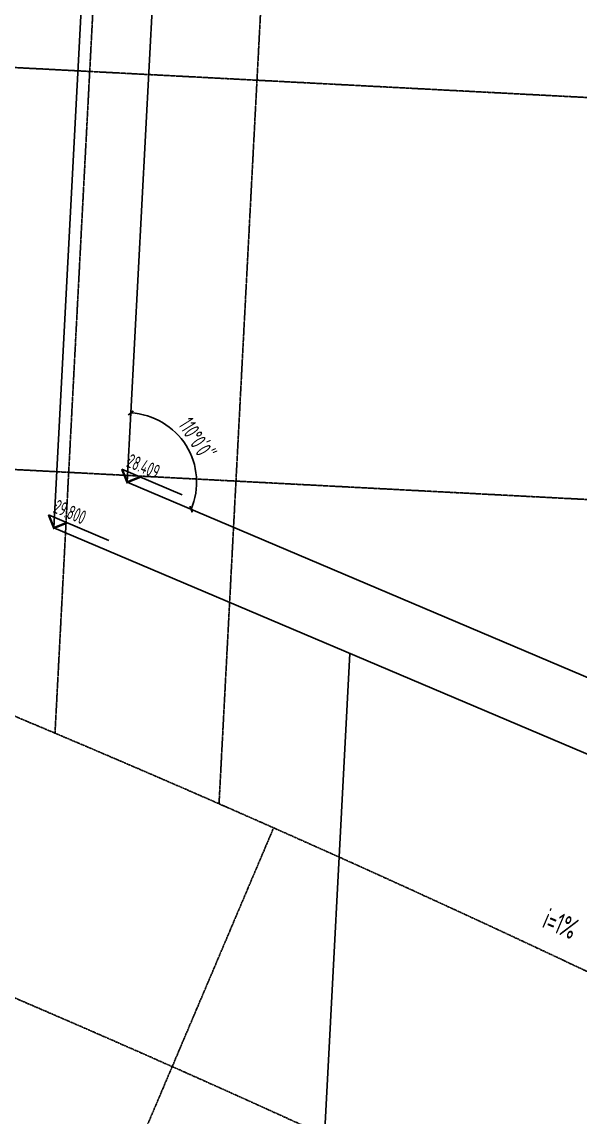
# Model space of a CAD drawing. Extents: x 11778731 to 12222456, y -6694179 to -6314888.
# Drawn here: x 11892748 to 11904577, y -6431301 to -6408075 of the extents above; entities that cross this region are included whole.
import ezdxf
from ezdxf.enums import TextEntityAlignment as Align

# ---------------------------------------------------------------- set-up
doc = ezdxf.new("R2010")
doc.units = 0
doc.header["$LTSCALE"] = 10
doc.header["$MEASUREMENT"] = 0
doc.linetypes.add('A3-RG-axis-100$0$CENTER', pattern=[2, 1.25, -0.25, 0.25, -0.25])
for name, color, linetype in [('A3-RG-axis-100$0$A-DIMS-100', 1, 'Continuous'), ('A3-RG-axis-100$0$A-GRID', 1, 'A3-RG-axis-100$0$CENTER'), ('A3-RI-RF(顶视)$0$A-ROOF-EDGE', 2, 'Continuous'), ('A3-RI-RF(顶视)$0$A3-RB-RF-100$0$A-DIMS-100', 1, 'Continuous'), ('A3-RI-RF(顶视)$0$A3-SYMB-RF-100$0$A-SYMB', 4, 'Continuous'), ('A3-RI-RF(顶视)$0$A3-SYMB-RF-100$0$A-SYMB-AREA', 4, 'Continuous'), ('A3-RI-RF(顶视)$0$A3-SYMB-RF-100$0$A-SYMB-NAME', 4, 'Continuous'), ('A3-RI-RF(顶视)$0$A3-SYMB-RF-100$0$A-SYMB-NAME-E', 4, 'Continuous')]:
    doc.layers.add(name, color=color, linetype=linetype)
doc.styles.add('A3-RG-axis-100$0$XD2008', font='xd-hzs.shx', dxfattribs={"width": 0.7, "bigfont": 'xd-hztxt.shx'})
doc.styles.add('A3-RI-RF(顶视)$0$A3-RB-RF-100$0$XD2008', font='hzs.shx', dxfattribs={"width": 0.7, "bigfont": 'hztxt.shx'})
doc.styles.add('A3-RI-RF(顶视)$0$A3-SYMB-RF-100$0$ECADI', font='hzs.shx', dxfattribs={"width": 0.7, "bigfont": 'hztxt.shx'})
doc.styles.add('A3-RI-RF(顶视)$0$A3-SYMB-RF-100$0$XD2008', font='hzs.shx', dxfattribs={"width": 0.7, "bigfont": 'hztxt.shx'})
doc.dimstyles.new('A3-RG-axis-100$0$XD100$0', dxfattribs={"dimscale": 100, "dimtxt": 3.5, "dimasz": 1, "dimexe": 1, "dimexo": 2, "dimgap": 0.5, "dimtad": 1, "dimdec": 0, "dimdsep": 46, "dimtxsty": 'A3-RG-axis-100$0$XD2008', "dimblk1": 'A3-RG-axis-100$0$_ARCHTICK', "dimblk2": 'A3-RG-axis-100$0$_ARCHTICK', "dimsah": 1, "dimcen": 2.5, "dimclrt": 4, "dimaunit": 1, "dimadec": 0, "dimazin": 0, "dimtfac": 1, "dimtdec": 0, "dimtix": 1, "dimtmove": 0, "dimatfit": 3, "dimfxl": 0, "dimtolj": 1, "dimtzin": 0, "dimarcsym": 0})
doc.dimstyles.new('A3-RI-RF(顶视)$0$A3-RB-RF-100$0$XD100', dxfattribs={"dimscale": 100, "dimtxt": 3.5, "dimasz": 1.5, "dimexe": 1, "dimexo": 2, "dimgap": 0.5, "dimtad": 1, "dimdec": 0, "dimdsep": 46, "dimtxsty": 'A3-RI-RF(顶视)$0$A3-RB-RF-100$0$XD2008', "dimcen": 2.5, "dimclrt": 4, "dimaunit": 1, "dimadec": 0, "dimazin": 0, "dimtfac": 1, "dimtdec": 0, "dimtix": 1, "dimtmove": 0, "dimatfit": 3, "dimfxl": 0, "dimtolj": 1, "dimtzin": 0, "dimarcsym": 0})

# ---------------------------------------------------------------- blocks, each defined once
blk = doc.blocks.new('A3-RG-axis-100$0$_ARCHTICK')
at = {"color": 0, "linetype": 'ByBlock', "const_width": 0.15}
blk.add_lwpolyline([(-0.5, -0.5), (0.5, 0.5)], dxfattribs=at)
blk = doc.blocks.new('*D67')
at = {"layer": 'A3-RG-axis-100$0$A-DIMS-100', "color": 0, "lineweight": -2}
for p, q in [((11890982, -6417483), (11891428, -6408981)), ((11893985, -6409115), (11891328, -6408976)), ((11893540, -6417617), (11890883, -6417478))]:
    blk.add_line(p, q, dxfattribs=at)
at = {"layer": 'Defpoints', "color": 0}
for p in [(11891428, -6408981), (11894185, -6409126), (11893739, -6417627)]:
    blk.add_point(p, dxfattribs=at)
at = {"layer": 'A3-RG-axis-100$0$A-DIMS-100', "color": 0, "lineweight": -2, "xscale": 100, "yscale": 100, "zscale": 100}
for p, rotation in [((11891428, -6408981), 86.99999999989261), ((11890982, -6417483), 266.9999999998926)]:
    blk.add_blockref('A3-RG-axis-100$0$_ARCHTICK', p, dxfattribs=dict(at, rotation=rotation))
at = {"layer": 'A3-RG-axis-100$0$A-DIMS-100', "color": 4, "insert": (11890981, -6413220), "char_height": 350, "attachment_point": 5, "rotation": 87, "style": 'A3-RG-axis-100$0$XD2008'}
blk.add_mtext('\\A1;8513', dxfattribs=at)
blk = doc.blocks.new('*D96')
at = {"layer": 'A3-RG-axis-100$0$A-DIMS-100', "color": 0, "lineweight": -2}
for p, q in [((11891428, -6408981), (11891874, -6400479)), ((11893932, -6400587), (11891774, -6400474)), ((11893486, -6409089), (11891328, -6408976))]:
    blk.add_line(p, q, dxfattribs=at)
at = {"layer": 'Defpoints', "color": 0}
for p in [(11891874, -6400479), (11894131, -6400598), (11893686, -6409100)]:
    blk.add_point(p, dxfattribs=at)
at = {"layer": 'A3-RG-axis-100$0$A-DIMS-100', "color": 0, "lineweight": -2, "xscale": 100, "yscale": 100, "zscale": 100}
for p, rotation in [((11891874, -6400479), 87.00005815433344), ((11891428, -6408981), 267.0000581543334)]:
    blk.add_blockref('A3-RG-axis-100$0$_ARCHTICK', p, dxfattribs=dict(at, rotation=rotation))
at = {"layer": 'A3-RG-axis-100$0$A-DIMS-100', "color": 4, "insert": (11891426, -6404719), "char_height": 350, "attachment_point": 5, "rotation": 87.0001, "style": 'A3-RG-axis-100$0$XD2008'}
blk.add_mtext('\\A1;8513', dxfattribs=at)
blk = doc.blocks.new('A3-RI-RF(顶视)$0$A3-SYMB-RF-100$0$ECADI-TAG-HGHT（国标）')
at = {"layer": '', "color": 1}
blk.add_line((-2.12, 2.12), (11.77, 2.12), dxfattribs=at)
at = {"color": 1, "const_width": 0.5}
blk.add_lwpolyline([(-2.12, 2.12), (0, 0), (2.12, 2.12)], dxfattribs=at)
at = {"color": 1}
blk.add_point((-1.48, 4.6), dxfattribs=at)
at = {"style": 'A3-RI-RF(顶视)$0$A3-SYMB-RF-100$0$XD2008', "width": 0.7}
blk.add_attdef('FL', text='', height=3, dxfattribs=at).set_placement((-2.69, 2.97), align=Align.RIGHT)
for tag, p in [('F.F.L.', (2.28, 2.97)), ('T.O.S.', (2.28, -1.1))]:
    blk.add_attdef(tag, p, '', height=3, dxfattribs=at)
blk = doc.blocks.new('A3-RI-RF(顶视)$0$A3-SYMB-RF-100$0$ECADI-TAG-ROOM')
at = {"layer": 'A3-RI-RF(顶视)$0$A3-SYMB-RF-100$0$A-SYMB-AREA', "style": 'A3-RI-RF(顶视)$0$A3-SYMB-RF-100$0$ECADI', "width": 0.7}
blk.add_attdef('340M2', text='', height=2.5, dxfattribs=at).set_placement((7.17, -1.75), align=Align.MIDDLE_LEFT)
at = {"layer": 'A3-RI-RF(顶视)$0$A3-SYMB-RF-100$0$A-SYMB-NAME', "style": 'A3-RI-RF(顶视)$0$A3-SYMB-RF-100$0$ECADI', "width": 0.7}
blk.add_attdef('CHINESENAME', (-5.13, 0.09), '', height=4.5, dxfattribs=at)
at = {"layer": 'A3-RI-RF(顶视)$0$A3-SYMB-RF-100$0$A-SYMB-NAME-E', "style": 'A3-RI-RF(顶视)$0$A3-SYMB-RF-100$0$ECADI', "width": 0.7}
for tag, p in [('ENGLISHHIGH', (-5.13, 8.04)), ('ENGLISHLOW', (-5.13, 4.84))]:
    blk.add_attdef(tag, p, '', height=2.5, dxfattribs=at)
blk = doc.blocks.new('A3-RI-RF(顶视)$0$A3-RB-RF-100$0$_ArchTick')
at = {"color": 0, "linetype": 'ByBlock', "const_width": 0.4}
blk.add_lwpolyline([(-0.5, -0.5), (0.5, 0.5)], dxfattribs=at)
blk = doc.blocks.new('*D657')
at = {"layer": 'A3-RI-RF(顶视)$0$A3-RB-RF-100$0$A-DIMS-100', "color": 0, "lineweight": -2}
blk.add_arc((11894980, -6417837), 1471, 337, 87, dxfattribs=at)
at = {"layer": 'Defpoints', "color": 0}
for p in [(11896249, -6393625), (11896410, -6417489), (11894980, -6417837), (11894980, -6417837), (11919603, -6428289)]:
    blk.add_point(p, dxfattribs=at)
at = {"layer": 'A3-RI-RF(顶视)$0$A3-RB-RF-100$0$A-DIMS-100', "color": 0, "lineweight": -2, "xscale": 100, "yscale": 100, "zscale": 100}
for p, rotation in [((11895057, -6416368), 176.9999999991159), ((11896334, -6418411), 246.9999999998837)]:
    blk.add_blockref('A3-RI-RF(顶视)$0$A3-RB-RF-100$0$_ArchTick', p, dxfattribs=dict(at, rotation=rotation))
at = {"layer": 'A3-RI-RF(顶视)$0$A3-RB-RF-100$0$A-DIMS-100', "color": 4, "insert": (11896447, -6416920), "char_height": 350, "attachment_point": 5, "rotation": 302, "style": 'A3-RI-RF(顶视)$0$A3-RB-RF-100$0$XD2008'}
blk.add_mtext('\\A1;110°0\'0"', dxfattribs=at)
blk = doc.blocks.new('*D658')
at = {"layer": 'A3-RI-RF(顶视)$0$A3-RB-RF-100$0$A-DIMS-100', "color": 0, "lineweight": -2}
blk.add_arc((11919603, -6428289), 1938, 67, 157, dxfattribs=at)
at = {"layer": 'Defpoints', "color": 0}
for p in [(11894980, -6417837), (11921030, -6424929), (11919367, -6426365), (11919603, -6428289), (11919603, -6428289)]:
    blk.add_point(p, dxfattribs=at)
at = {"layer": 'A3-RI-RF(顶视)$0$A3-RB-RF-100$0$A-DIMS-100', "color": 0, "lineweight": -2, "xscale": 100, "yscale": 100, "zscale": 100}
for p, rotation in [((11920361, -6426505), 336.9999999998653), ((11917820, -6427531), 246.9999999998822)]:
    blk.add_blockref('A3-RI-RF(顶视)$0$A3-RB-RF-100$0$_ArchTick', p, dxfattribs=dict(at, rotation=rotation))
at = {"layer": 'A3-RI-RF(顶视)$0$A3-RB-RF-100$0$A-DIMS-100', "color": 4, "insert": (11918781, -6426252), "char_height": 350, "attachment_point": 5, "rotation": 22, "style": 'A3-RI-RF(顶视)$0$A3-RB-RF-100$0$XD2008'}
blk.add_mtext('\\A1;90°0\'0"', dxfattribs=at)
blk = doc.blocks.new('*D659')
at = {"layer": 'A3-RI-RF(顶视)$0$A3-RB-RF-100$0$A-DIMS-100', "color": 0, "lineweight": -2}
blk.add_arc((11896249, -6393625), 1473, 267, 16.9998, dxfattribs=at)
at = {"layer": 'Defpoints', "color": 0}
for p in [(11897827, -6393142), (11896249, -6393625), (11896249, -6393625), (11897066, -6394851), (11894980, -6417837)]:
    blk.add_point(p, dxfattribs=at)
at = {"layer": 'A3-RI-RF(顶视)$0$A3-RB-RF-100$0$A-DIMS-100', "color": 0, "lineweight": -2, "xscale": 100, "yscale": 100, "zscale": 100}
for p, rotation in [((11897658, -6393194), 106.999790310676), ((11896172, -6395096), 176.9999999991138)]:
    blk.add_blockref('A3-RI-RF(顶视)$0$A3-RB-RF-100$0$_ArchTick', p, dxfattribs=dict(at, rotation=rotation))
at = {"layer": 'A3-RI-RF(顶视)$0$A3-RB-RF-100$0$A-DIMS-100', "color": 4, "insert": (11897206, -6394373), "char_height": 350, "attachment_point": 5, "rotation": 51.9999, "style": 'A3-RI-RF(顶视)$0$A3-RB-RF-100$0$XD2008'}
blk.add_mtext('\\A1;109°59\'59"', dxfattribs=at)
blk = doc.blocks.new('*D676')
at = {"layer": 'A3-RI-RF(顶视)$0$A3-RB-RF-100$0$A-DIMS-100', "color": 0, "lineweight": -2}
blk.add_arc((11894806, -6392498), 1315, 267, 16.9998, dxfattribs=at)
at = {"layer": 'Defpoints', "color": 0}
for p in [(11898592, -6391340), (11894806, -6392498), (11894806, -6392498), (11895535, -6393592), (11893427, -6418807)]:
    blk.add_point(p, dxfattribs=at)
at = {"layer": 'A3-RI-RF(顶视)$0$A3-RB-RF-100$0$A-DIMS-100', "color": 0, "lineweight": -2, "xscale": 100, "yscale": 100, "zscale": 100}
for p, rotation in [((11896063, -6392113), 106.9997903107158), ((11894737, -6393810), 176.9999999991127)]:
    blk.add_blockref('A3-RI-RF(顶视)$0$A3-RB-RF-100$0$_ArchTick', p, dxfattribs=dict(at, rotation=rotation))
at = {"layer": 'A3-RI-RF(顶视)$0$A3-RB-RF-100$0$A-DIMS-100', "color": 4, "insert": (11895638, -6393148), "char_height": 350, "attachment_point": 5, "rotation": 51.9999, "style": 'A3-RI-RF(顶视)$0$A3-RB-RF-100$0$XD2008'}
blk.add_mtext('\\A1;109°59\'59"', dxfattribs=at)
blk = doc.blocks.new('A3-RG-axis-100')
at = {"layer": 'A3-RG-axis-100$0$A-GRID'}
for p, q in [((11893449.6, -6423158.3), (11896491.4, -6365116.8)), ((11896925.9, -6424656.2), (11900036.5, -6365302.6)), ((11906717.6, -6409782.5), (11890623.3, -6408939.1)), ((11906272, -6418284.3), (11890183.5, -6417441.1)), ((11898074.3, -6425185.8), (11889990.6, -6444229.8))]:
    blk.add_line(p, q, dxfattribs=at)
for radius, start, end in [(294300, 57.267208, 69.150423), (288800, 57.079997, 69.144838)]:
    blk.add_arc((11778730.7, -6694178.7), radius, start, end, dxfattribs=at)
at = {"layer": 'A3-RG-axis-100$0$A-DIMS-100'}
dim = blk.add_aligned_dim(p1=(11893685.7, -6409099.6), p2=(11894131.3, -6400597.8), distance=2260.8, text='8513', dimstyle='A3-RG-axis-100$0$XD100$0', override={"dimasz": 1}, dxfattribs=at)
dim.commit()
dim.dimension.update_dxf_attribs({"geometry": '*D96', "text_midpoint": (11891426.1, -6404718.6)})
dim = blk.add_linear_dim(base=(11891428, -6408981.2), p1=(11893739.4, -6417627.5), p2=(11894185, -6409125.7), angle=87, dimstyle='A3-RG-axis-100$0$XD100$0', override={"dimasz": 1}, dxfattribs=at)
dim.commit()
dim.dimension.update_dxf_attribs({"geometry": '*D67', "text_midpoint": (11890980.5, -6413220.3)})
blk = doc.blocks.new('A3-RI-RF(顶视)')
at = {"layer": 'A3-RI-RF(顶视)$0$A-ROOF-EDGE'}
for p, q in [((11894806.1, -6392497.5), (11893427.3, -6418807)), ((11896249.1, -6393624.9), (11894980.2, -6417836.6)), ((11894980.2, -6417836.6), (11919603.4, -6428288.5)), ((11893427.3, -6418807), (11920398.1, -6430255.4))]:
    blk.add_line(p, q, dxfattribs=at)
blk.add_lwpolyline([(11977074.7, -6448935.7), (11977074.7, -6448935.7), (11971198.1, -6462780.1), (11953156.1, -6455121.7), (11952019.1, -6457800.3), (11961868.5, -6461981.1), (11950654.5, -6488399.6), (11923775.8, -6476990.3), (11934989.8, -6450571.8), (11944839.2, -6454752.6), (11945976.2, -6452074), (11937358.7, -6448416.1, 0.0021045), (11935284.3, -6447089.5), (11932817.3, -6450983.9, 0.0333547), (11899110.4, -6432654.1), (11899696.6, -6421468.1)], format="xyb", dxfattribs=at)
at = {"layer": 'A3-RI-RF(顶视)$0$A3-SYMB-RF-100$0$A-SYMB'}
ref = blk.add_blockref('A3-RI-RF(顶视)$0$A3-SYMB-RF-100$0$ECADI-TAG-HGHT（国标）', (11894980.2, -6417836.6), dxfattribs=dict(at, xscale=99.99999999999999, yscale=99.99999999999999, zscale=99.99999999999997, rotation=337))
ref.add_attrib('F.F.L.', '28.409', (11894945.4, -6417499.5), dxfattribs={"layer": '0', "height": 300, "rotation": 337, "style": 'A3-RI-RF(顶视)$0$A3-SYMB-RF-100$0$XD2008', "width": 0.7})
ref = blk.add_blockref('A3-RI-RF(顶视)$0$A3-SYMB-RF-100$0$ECADI-TAG-HGHT（国标）', (11893427.3, -6418807), dxfattribs=dict(at, xscale=99.99999999999999, yscale=99.99999999999999, zscale=99.99999999999997, rotation=337))
ref.add_attrib('F.F.L.', '29.800', (11893392.5, -6418469.8), dxfattribs={"layer": '0', "height": 300, "rotation": 337, "style": 'A3-RI-RF(顶视)$0$A3-SYMB-RF-100$0$XD2008', "width": 0.7})
ref = blk.add_blockref('A3-RI-RF(顶视)$0$A3-SYMB-RF-100$0$ECADI-TAG-ROOM', (11904400.5, -6427045.9), dxfattribs=dict(at, xscale=-99.99999999989045, yscale=100.0000000001164, rotation=156.9999999997605))
ref.add_attrib('CHINESENAME', 'i=1%', (11903749.5, -6427268), dxfattribs={"height": 450, "rotation": 337, "style": 'A3-RI-RF(顶视)$0$A3-SYMB-RF-100$0$ECADI', "width": 0.7})
at = {"layer": 'A3-RI-RF(顶视)$0$A3-RB-RF-100$0$A-DIMS-100'}
for base, line1, line2, picture, middle in [((11895534.8594, -6393591.6383), ((11898592.4377, -6391339.9534), (11894806.1052, -6392497.5362)), ((11894806.1052, -6392497.5362), (11893427.2863, -6418806.9682)), '*D676', (11895638.4441, -6393147.8331)), ((11897065.8, -6394851.1), ((11897827.3, -6393142.4), (11896249.1, -6393624.9)), ((11896249.1, -6393624.9), (11894980.2, -6417836.6)), '*D659', (11897206.4, -6394372.9)), ((11896409.7, -6417489), ((11896249.1, -6393624.9), (11894980.2, -6417836.6)), ((11894980.2, -6417836.6), (11919603.4, -6428288.5)), '*D657', (11896446.8, -6416920.1)), ((11919367.232, -6426365.104), ((11919603.3988, -6428288.5282), (11921029.5674, -6424928.6855)), ((11894980.1996, -6417836.6003), (11919603.3988, -6428288.5282)), '*D658', (11918780.687, -6426252.245))]:
    dim = blk.add_angular_dim_2l(base=base, line1=line1, line2=line2, dimstyle='A3-RI-RF(顶视)$0$A3-RB-RF-100$0$XD100', override={"dimasz": 1, "dimblk1": 'A3-RI-RF(顶视)$0$A3-RB-RF-100$0$_ArchTick', "dimblk2": 'A3-RI-RF(顶视)$0$A3-RB-RF-100$0$_ArchTick', "dimsah": 1, "dimadec": 3}, dxfattribs=at)
    dim.commit()
    dim.dimension.update_dxf_attribs({"geometry": picture, "text_midpoint": middle})

msp = doc.modelspace()

# ---------------------------------------------------------------- block references
for name in ['A3-RI-RF(顶视)', 'A3-RG-axis-100']:
    msp.add_blockref(name, (0, 0))

doc.saveas('drawing.dxf')
